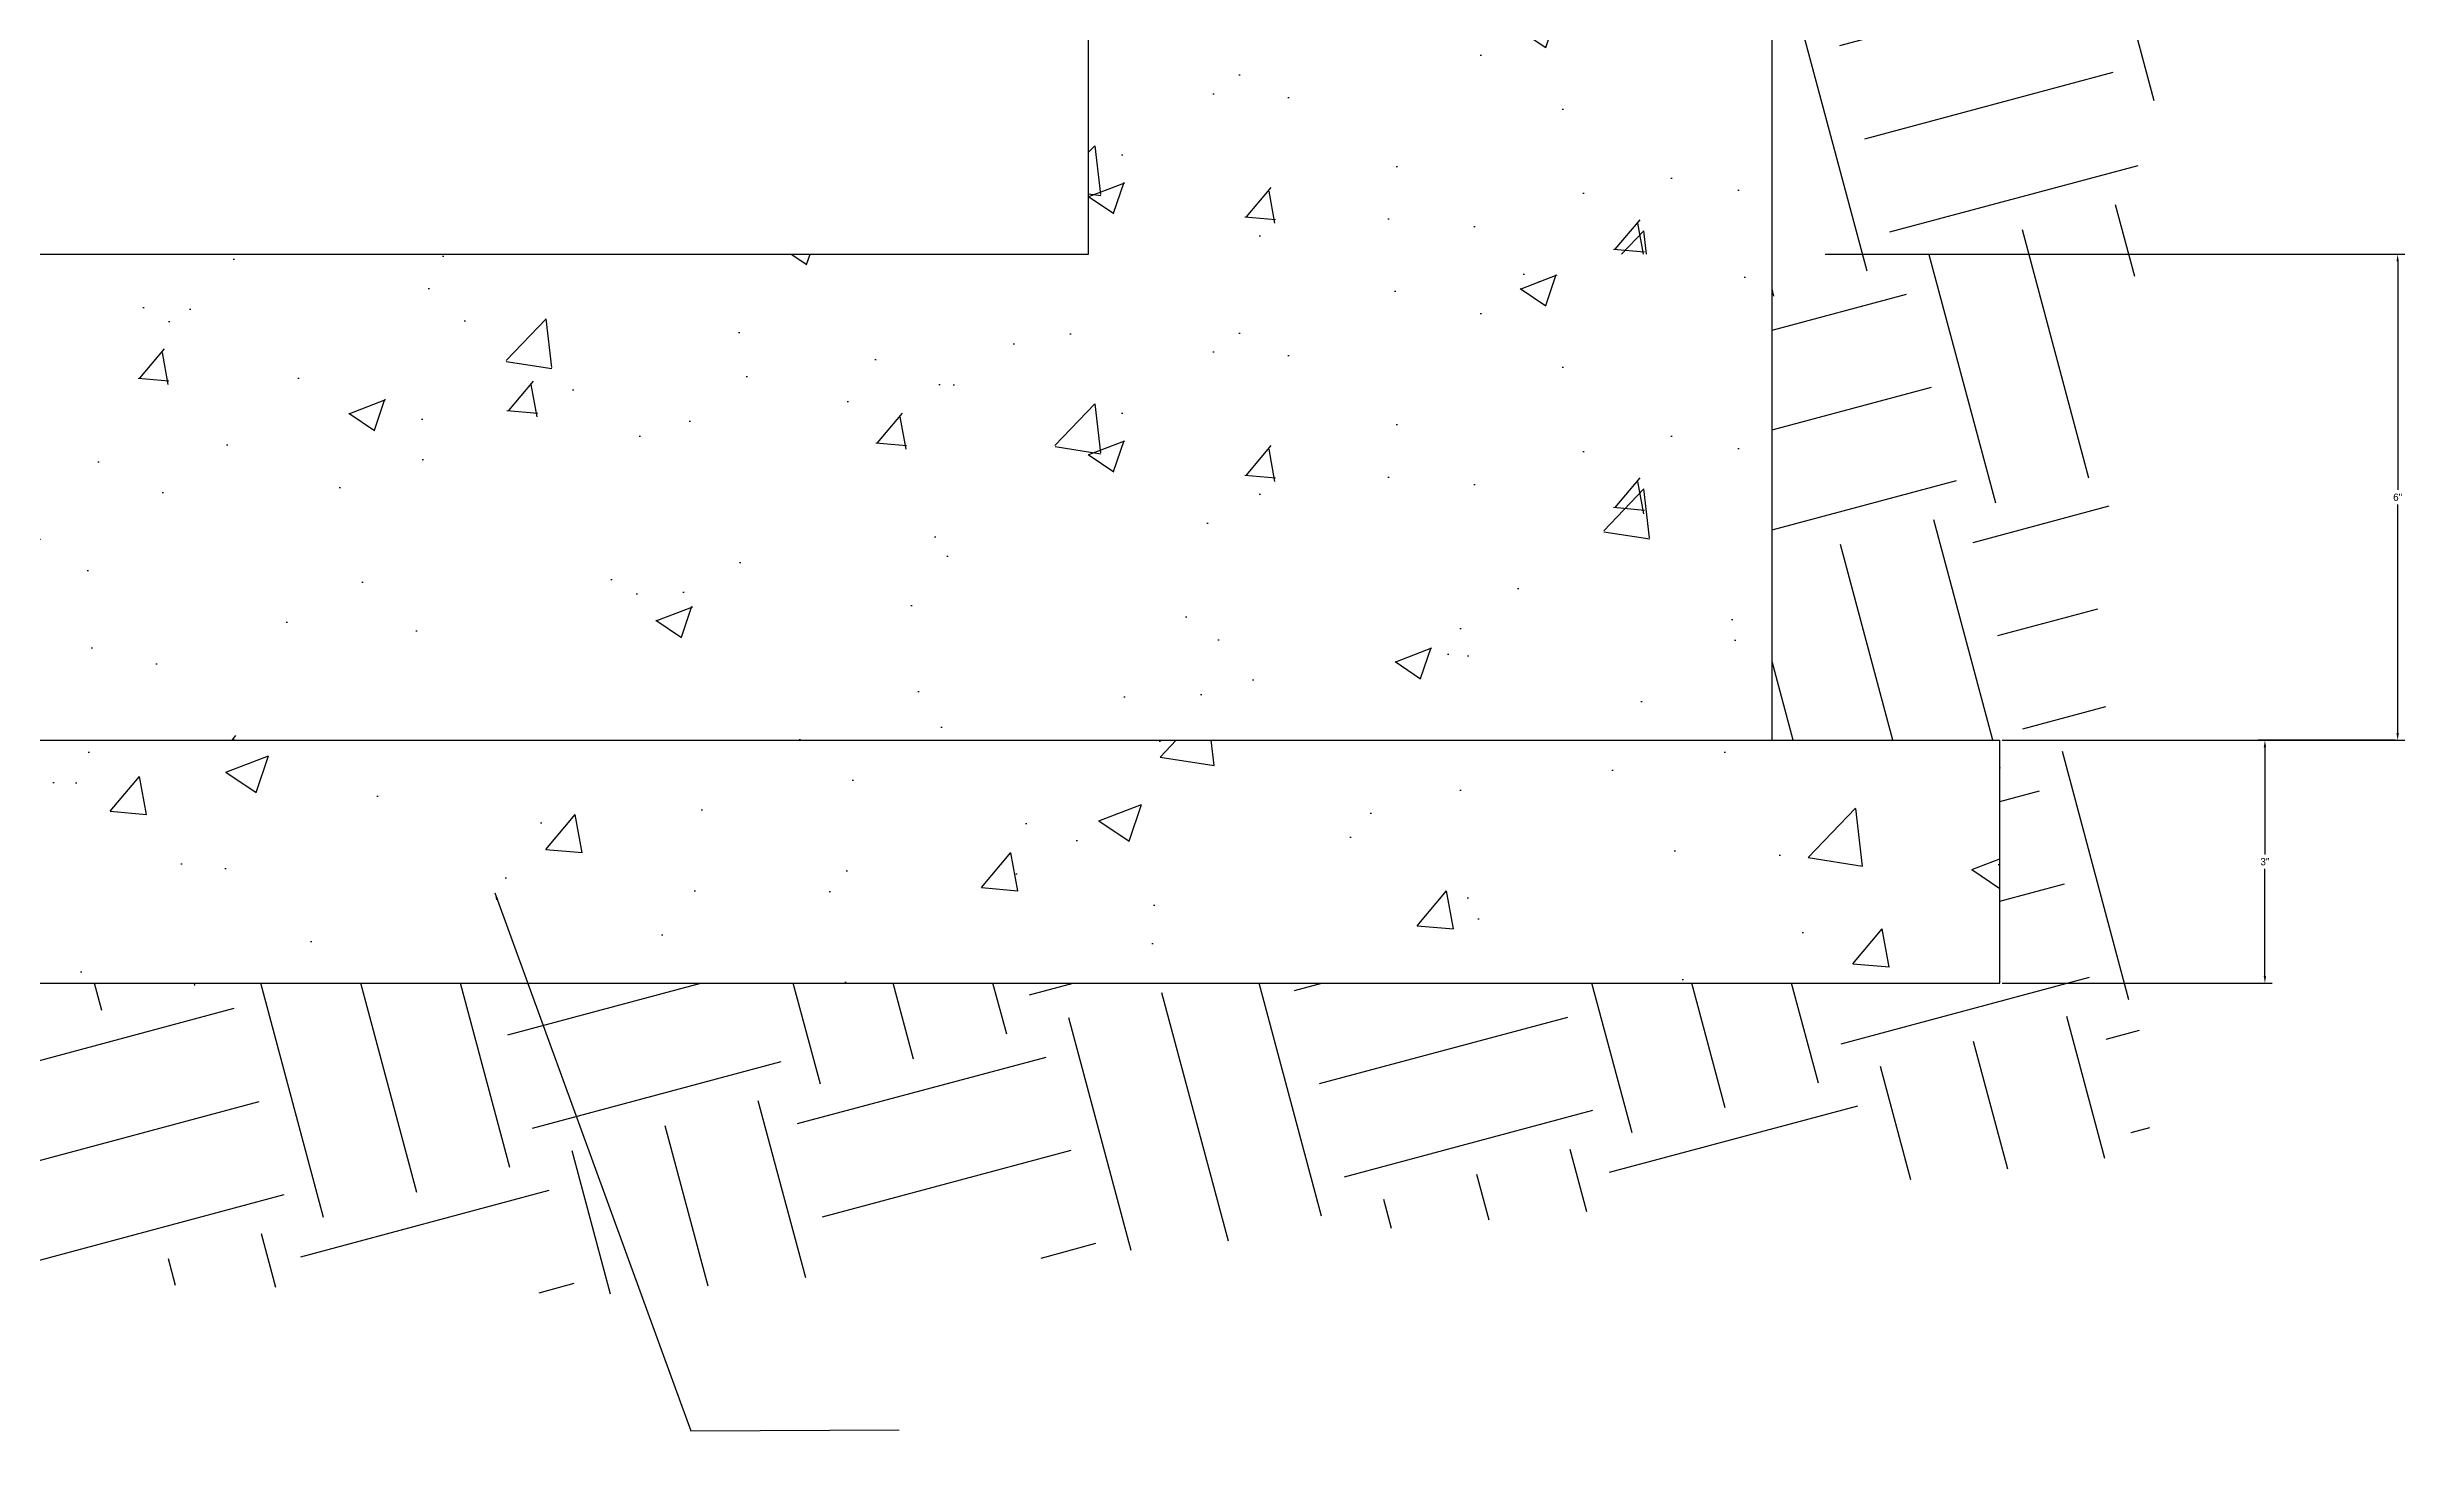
# Model space of a CAD drawing. Header units: inches. Extents: x 15 to 1853, y 20 to 1916.
# Drawn here: x 880.7 to 939.9, y 388.3 to 423.9 of the extents above; entities that cross this region are included whole.
import ezdxf

# ---------------------------------------------------------------- set-up
doc = ezdxf.new("R2010")
doc.units = ezdxf.units.IN
doc.header["$MEASUREMENT"] = 0
doc.layers.get('DEFPOINTS').update_dxf_attribs({"lineweight": 20})
doc.layers.add('HACH', color=5, linetype='Continuous')
doc.styles.get("Standard").update_dxf_attribs({"font": 'arial.ttf'})
doc.dimstyles.get("Standard").update_dxf_attribs({"dimtxt": 0.18, "dimasz": 0.18, "dimexe": 0.18, "dimexo": 0.0625, "dimgap": 0.09, "dimtad": 0, "dimtih": 1, "dimtoh": 1, "dimdec": 4, "dimzin": 0, "dimdsep": 46, "dimtxsty": 'Standard', "dimcen": 0.09, "dimadec": 0, "dimazin": 0, "dimtfac": 1, "dimtdec": 4, "dimtofl": 0, "dimtmove": 0, "dimatfit": 3, "dimfxl": 1, "dimtolj": 1, "dimtzin": 0, "dimarcsym": 0})

# ---------------------------------------------------------------- blocks, each defined once
blk = doc.blocks.new('*D120')
at = {"layer": 'DEFPOINTS', "color": 0, "transparency": 16777216}
for p in [(925.281, 418.703), (939.708, 418.703), (929.726, 406.511)]:
    blk.add_point(p, dxfattribs=at)
at = {"layer": 'HACH', "color": 0, "lineweight": -2, "transparency": 16777216}
for p, q in [((925.343, 418.703), (939.888, 418.703)), ((939.708, 418.523), (939.708, 412.789)), ((939.708, 406.691), (939.708, 412.425)), ((929.788, 406.511), (939.888, 406.511))]:
    blk.add_line(p, q, dxfattribs=at)
at = {"layer": 'HACH', "color": 0, "transparency": 16777216}
for points in [[(939.678, 418.523), (939.738, 418.523), (939.708, 418.703)], [(939.678, 406.691), (939.738, 406.691), (939.708, 406.511)]]:
    blk.add_solid(points, dxfattribs=at)
at = {"layer": 'HACH', "color": 0, "transparency": 16777216, "insert": (939.708, 412.607), "char_height": 0.18, "attachment_point": 5}
blk.add_mtext('\\A1;6"', dxfattribs=at)
blk = doc.blocks.new('*D144')
at = {"layer": 'DEFPOINTS', "color": 0, "transparency": 16777216}
for p in [(939.708, 406.511), (929.726, 400.415), (936.377, 400.415)]:
    blk.add_point(p, dxfattribs=at)
at = {"layer": 'HACH', "color": 0, "lineweight": -2, "transparency": 16777216}
for p, q in [((939.646, 406.511), (936.197, 406.511)), ((936.377, 406.331), (936.377, 403.645)), ((936.377, 400.595), (936.377, 403.281)), ((929.788, 400.415), (936.557, 400.415))]:
    blk.add_line(p, q, dxfattribs=at)
at = {"layer": 'HACH', "color": 0, "transparency": 16777216}
for points in [[(936.347, 406.331), (936.407, 406.331), (936.377, 406.511)], [(936.347, 400.595), (936.407, 400.595), (936.377, 400.415)]]:
    blk.add_solid(points, dxfattribs=at)
at = {"layer": 'HACH', "color": 0, "transparency": 16777216, "insert": (936.377, 403.463), "char_height": 0.18, "attachment_point": 5}
blk.add_mtext('\\A1;3"', dxfattribs=at)

msp = doc.modelspace()

# ---------------------------------------------------------------- hatches: boundary and pattern name
at = {"layer": 'HACH'}
h = msp.add_hatch(dxfattribs=at)
h.set_pattern_fill('AR-CONC', color=256, scale=0.050801, angle=360, style=0)
h.set_pattern_definition([(50, (-12879.98, 938.627), (9.2551235, -0.809718), [0.967755, -10.645304]), (355, (-12879.98, 938.627), (-1.790363, 9.705827), [0.774204, -8.516243]), (100.451, (-12879.209, 938.56), (7.464794, 8.8960646), [0.8224646, -9.047111]), (46.1842, (-12879.98, 941.208), (13.771027, -2.135783), [1.451632, -15.967956]), (96.6356, (-12878.833, 941.03), (12.06032, 12.569412), [1.233697, -13.570667]), (351.184, (-12879.98, 941.208), (12.06034, 12.56939), [1.161306, -12.774364]), (21, (-12878.69, 940.563), (7.7021543, -5.1951682), [0.967755, -10.645304]), (326, (-12878.69, 940.563), (3.139591, 9.3568926), [0.774204, -8.516243]), (71.4514, (-12878.048, 940.13), (10.8417245, 4.161745), [0.8224646, -9.047111]), (37.5, (-12879.9803, 938.6273), (0.15690346, 4.295462), [0, -8.4130158, 0, -8.645277, 0, -8.5485015]), (7.5, (-12879.9803, 938.6273), (3.394491, 5.0892515), [0, -4.9290982, 0, -8.2194648, 0, -3.2581081]), (327.5, (-12882.8578, 938.6273), (6.8881082, -0.2910247), [0, -3.2258496, 0, -10.0646508, 0, -13.3550174]), (317.5, (-12884.148, 938.6273), (7.5250781, 1.2916856), [0, -4.1936045, 0, -6.6839604, 0, -9.4839979])])
h.paths.add_polyline_path([(924.010839, 533.005246), (906.865575, 533.005246), (906.865575, 517.67023), (924.010839, 517.67023)])
h.paths.add_polyline_path([(924.010839, 510.050113), (907.455712, 510.050113), (906.865575, 509.459976), (906.865575, 418.703488), (924.010839, 418.703488)])
h.paths.add_polyline_path([(910.945968, 462.461576), (919.291712, 462.461576), (919.291712, 455.503671), (910.945968, 455.503671)], flags=24)
h = msp.add_hatch(dxfattribs=at)
h.set_pattern_fill('EARTH', color=256, scale=1.016016, angle=15, style=0)
h.set_pattern_definition([(15, (-12879.9803, 920.972), (4.5620403, 7.9016855), [6.451699, -6.451699]), (15, (-12880.6065, 923.309), (4.5620403, 7.9016855), [6.451699, -6.451699]), (15, (-12881.233, 925.646), (4.5620403, 7.9016855), [6.451699, -6.451699]), (105, (-12880.6625, 926.6335), (-7.9016855, 4.5620403), [6.451699, -6.451699]), (105, (-12878.3255, 927.26), (-7.9016855, 4.5620403), [6.451699, -6.451699]), (105, (-12875.9886, 927.886), (-7.9016855, 4.5620403), [6.451699, -6.451699])])
h.paths.add_polyline_path([(729.697851, 510.144894), (721.870725, 510.144894), (718.843338, 488.30487), (723.247549, 480.302753), (715.231973, 447.222109), (721.037528, 435.018886), (718.835419, 418.214443), (711.628521, 411.412645), (715.432166, 393.407887), (770.942073, 388.330454), (790.761045, 392.931671), (829.998603, 389.130664), (852.019678, 394.332041), (872.698049, 390.744005), (879.534269, 392.911688), (879.534269, 396.746172), (879.534269, 400.415207), (723.982763, 400.415207), (723.982763, 406.5113), (729.697851, 406.5113)])
h.paths.add_polyline_path([(933.756489, 423.952781), (937.144184, 445.107054), (932.858512, 459.856459), (932.699328, 483.594164), (932.169343, 491.86427), (928.165512, 510.050113), (924.010839, 510.050113), (924.010839, 406.5113), (929.725927, 406.5113), (929.725927, 400.415207), (879.534269, 400.415207), (879.534269, 396.746172), (879.534269, 392.911688), (894.947225, 392.613273), (922.545759, 394.945115), (933.556296, 396.145433), (932.154959, 409.548974)])
h = msp.add_hatch(dxfattribs=at)
h.set_pattern_fill('AR-CONC', color=256, scale=0.050801, angle=360, style=0)
h.set_pattern_definition([(50, (-12879.98, 932.15), (9.2551235, -0.809718), [0.967755, -10.645304]), (355, (-12879.98, 932.15), (-1.790363, 9.705827), [0.774204, -8.516243]), (100.451, (-12879.209, 932.083), (7.464794, 8.8960646), [0.8224646, -9.047111]), (46.1842, (-12879.98, 934.731), (13.771027, -2.135783), [1.451632, -15.967956]), (96.6356, (-12878.833, 934.553), (12.06032, 12.569412), [1.233697, -13.570667]), (351.184, (-12879.98, 934.731), (12.06034, 12.56939), [1.161306, -12.774364]), (21, (-12878.69, 934.086), (7.7021543, -5.1951682), [0.967755, -10.645304]), (326, (-12878.69, 934.086), (3.139591, 9.3568926), [0.774204, -8.516243]), (71.4514, (-12878.048, 933.653), (10.8417245, 4.161745), [0.8224646, -9.047111]), (37.5, (-12879.9803, 932.1502), (0.15690346, 4.295462), [0, -8.4130158, 0, -8.645277, 0, -8.5485015]), (7.5, (-12879.9803, 932.1502), (3.394491, 5.0892515), [0, -4.9290982, 0, -8.2194648, 0, -3.2581081]), (327.5, (-12882.8578, 932.1502), (6.8881082, -0.2910247), [0, -3.2258496, 0, -10.0646508, 0, -13.3550174]), (317.5, (-12884.148, 932.15), (7.5250781, 1.2916856), [0, -4.1936045, 0, -6.6839604, 0, -9.4839979])])
h.paths.add_polyline_path([(729.697851, 406.5113), (924.010839, 406.5113), (924.010839, 418.703488), (729.697851, 418.703488)])
h = msp.add_hatch(dxfattribs=at)
h.set_pattern_fill('AR-CONC', color=256, scale=1.524023, style=0)
h.set_pattern_definition([(50, (-342.335, -2984.499), (10.931213, -0.956357), [1.143018, -12.573193]), (355, (-342.335, -2984.499), (-2.114603, 11.463584), [0.914414, -10.058555]), (100.4514, (-341.424, -2984.579), (8.81662, 10.50722), [0.971415, -10.68557]), (46.1842, (-342.335, -2981.451), (16.265004, -2.52255), [1.71453, -18.85979]), (96.6356, (-340.98, -2981.661), (14.24448, 14.845785), [1.45712, -16.02835]), (351.1842, (-342.335, -2981.451), (14.24447, 14.845796), [1.37162, -15.08783]), (21, (-340.811, -2982.213), (9.097003, -6.136006), [1.143018, -12.573193]), (326, (-340.811, -2982.213), (3.708183, 11.051457), [0.914414, -10.058555]), (71.4514, (-340.053, -2982.725), (12.80519, 4.91544), [0.971415, -10.68557]), (37.5, (-342.3348, -2984.4993), (0.185319, 5.0733804), [0, -9.936633, 0, -10.210957, 0, -10.096655]), (7.5, (-342.335, -2984.4993), (4.009241, 6.010927), [0, -5.82177, 0, -9.708029, 0, -3.848159]), (327.5, (-345.7333, -2984.4993), (8.135579, -0.3437415), [0, -3.810059, 0, -11.887383, 0, -15.773643]), (317.5, (-347.2574, -2984.499), (8.887894, 1.525623), [0, -4.953076, 0, -7.894441, 0, -11.201572])])
h.paths.add_polyline_path([(723.982763, 406.5113), (723.982763, 400.415207), (929.725927, 400.415207), (929.725927, 406.5113)])

# ---------------------------------------------------------------- linework, layer by layer
at = {"layer": 'HACH', "lineweight": 30}
for p, q in [((906.865575, 418.703488), (906.865575, 510.050113)), ((924.010839, 406.5113), (924.010839, 510.050113)), ((746.843114, 418.703488), (906.865575, 418.703488)), ((723.982763, 406.5113), (929.725927, 406.5113)), ((929.725927, 400.415207), (929.725927, 406.5113)), ((723.982763, 400.415207), (929.725927, 400.415207))]:
    msp.add_line(p, q, dxfattribs=at)

# ---------------------------------------------------------------- dimensions: what is measured, and where the dimension line sits
at = {"layer": 'HACH'}
dim = msp.add_linear_dim(base=(939.708035, 418.703488), p1=(929.725927, 406.5113), p2=(925.280858, 418.703488), angle=90, text='6"', dimstyle='Standard', override={"dimdec": 5, "dimlfac": 0.25}, dxfattribs=at)
dim.commit()
dim.dimension.update_dxf_attribs({"geometry": '*D120', "text_midpoint": (939.708035, 412.607394)})
dim = msp.add_linear_dim(base=(936.376783, 400.415207), p1=(939.708035, 406.5113), p2=(929.725927, 400.415207), angle=90, text='3"', dimstyle='Standard', override={"dimdec": 5, "dimlfac": 0.25}, dxfattribs=at)
dim.commit()
dim.dimension.update_dxf_attribs({"geometry": '*D144', "text_midpoint": (936.376783, 403.463253), "dimtype": 160})

# ---------------------------------------------------------------- leaders
msp.add_leader([(891.96488, 402.681068), (896.886354, 389.186647), (902.114977, 389.205307)], dimstyle='Standard', override={"dimlfac": 0.25}, dxfattribs=at)

doc.saveas('drawing.dxf')
